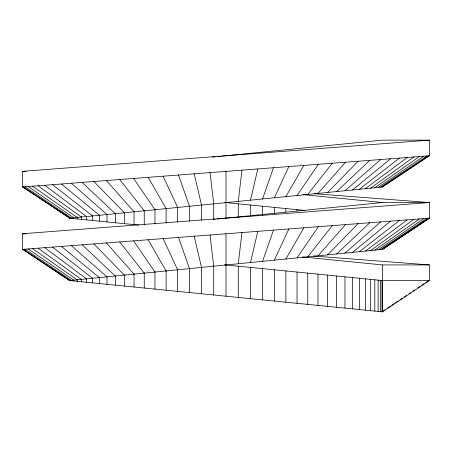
<?xml version="1.0" encoding="UTF-8"?>
<svg xmlns="http://www.w3.org/2000/svg" width="452" height="452" viewBox="0 0 452 452"><rect width="100%" height="100%" fill="white"/><g stroke="black" fill="none" stroke-linecap="round" stroke-linejoin="round"><path stroke-width="0.68" d="M107.028 284.319L107.028 276.692M107.028 221.926L107.028 214.299M115.367 285.155L115.367 276.138M115.367 222.757L115.367 213.745L82.174 182.41M124.385 286.054L124.385 274.957M124.385 223.661L124.385 212.564M134.035 287.02L134.035 273.839M134.035 224.627L134.035 211.446M144.25 288.043L144.25 272.776M144.25 224.955L144.25 210.383M154.968 289.116L154.968 271.765M154.968 223.943L154.968 209.372M166.127 290.229L166.127 270.799M166.127 222.977L166.127 208.406M177.653 291.382L177.653 269.867L163.144 238.594M177.653 222.051L177.653 207.474L163.144 176.201M189.473 292.563L189.473 268.273M189.473 221.147L189.473 205.88M201.524 293.772L201.524 267.392M201.524 220.271L201.524 204.999M213.723 294.986L213.723 265.832M213.723 219.406L213.723 203.44M226 296.218L226 233.774M226 218.548L226 202.581M238.277 297.444L238.277 266.194M238.277 216.994L238.277 203.801M250.476 298.665L250.476 267.414M250.476 216.129L250.476 205.016M262.527 299.868L262.527 268.612M262.527 215.248L262.527 206.219M274.347 301.049L274.347 269.793M274.347 213.649L274.347 207.4M285.873 302.202L285.873 270.94M285.873 212.022L285.873 208.547M297.032 303.32L297.032 272.053M297.032 211.05L297.032 209.66M307.75 304.394L307.75 273.121M317.965 305.411L317.965 274.138M327.615 306.377L327.615 275.104M336.633 307.281L336.633 276.002M344.972 308.111L344.972 276.833M352.583 308.874L352.583 277.59M359.408 309.558L359.408 278.274M365.408 310.157L365.408 278.873M370.55 310.671L370.55 279.381M374.804 311.095L374.804 279.805M378.138 311.428L378.138 280.138M380.533 311.671L380.533 280.381M381.98 311.812L381.98 280.522M238.277 201.4L241.961 170.155M238.277 263.793L241.961 232.554M250.476 200.179L257.821 168.941M250.476 262.572L257.821 231.334M262.527 198.976L273.483 167.743M262.527 261.369L273.483 230.136M274.347 197.79L288.856 166.562M274.347 260.182L288.856 228.955M285.873 196.637L303.84 165.415M285.873 259.03L303.84 227.808M297.032 195.524L318.344 164.302M297.032 257.917L318.344 226.695M307.75 194.45L332.276 163.234M307.75 256.843L332.276 225.627M317.965 193.428L345.554 162.212M317.965 255.821L345.554 224.604M327.615 192.467L358.097 161.251M327.615 254.86L358.097 223.644M336.633 191.563L369.826 160.353M336.633 253.956L369.826 222.746M344.972 190.727L380.669 159.522M344.972 253.12L380.669 221.915M352.583 189.97L390.556 158.765M352.583 252.363L390.556 221.158M359.408 189.286L399.427 158.081M359.408 251.679L399.427 220.474M365.408 188.687L407.229 157.482M365.408 251.08L407.229 219.875M370.55 188.173L413.919 156.968M370.55 250.566L413.919 219.367M374.804 187.744L419.445 156.545M374.804 250.137L419.445 218.943M378.138 187.41L423.778 156.217M378.138 249.803L423.778 218.61M380.533 187.173L426.897 155.974M380.533 249.566L426.897 218.367M382.561 249.029L384.906 247.464M387.245 245.899L390.166 243.944M391.336 243.165L394.263 241.204M396.02 240.035L398.359 238.47M400.11 237.294L402.449 235.729M404.789 234.164L406.546 232.995M408.885 231.43L410.642 230.254M412.981 228.689L414.733 227.514M417.659 225.559L419.998 223.994M421.756 222.825L424.095 221.26M426.434 219.695L428.185 218.519M382.561 311.422L384.906 309.857M387.245 308.292L390.166 306.337M391.336 305.558L394.263 303.603M395.432 302.817L398.359 300.862M400.11 299.687L402.449 298.122M404.207 296.953L406.546 295.388M408.885 293.823L410.642 292.647M412.981 291.082L414.733 289.913M417.659 287.952L419.998 286.387M421.756 285.218L424.095 283.653M425.846 282.477L428.185 280.912M381.98 187.026L428.773 155.833M381.98 249.419L428.773 218.226M314.196 193.693L429.4 202.53L429.4 218.175L382.46 249.47L380.533 249.278M221.909 218.536L382.46 202.53L429.4 202.53L22.6 233.729L22.6 249.374L69.54 280.568L382.46 311.863L429.4 280.568L429.4 264.923L313.507 256.035M429.4 155.782L382.46 186.981L70.02 218.226L22.6 186.981L22.6 171.336L429.4 140.137L429.4 155.782L22.6 186.981L23.227 187.026M428.773 218.13L429.4 218.175L382.46 249.374L69.54 280.568M212.367 157.093L215.09 156.821M217.135 156.618L220.542 156.279M221.909 156.143L382.46 140.137L429.4 140.137M213.723 219.356L215.09 219.214M217.135 219.011L220.542 218.672M429.4 218.175L22.6 249.374L23.227 249.419M26.103 171.336L22.6 171.336L25.103 171.528M26.103 233.729L22.6 233.729L25.103 233.921M302.394 256.939L382.46 264.923L429.4 264.923M428.773 280.522L429.4 280.568L382.46 280.568L224.638 264.838M303.06 194.614L382.46 202.53M224.638 202.445L304.399 210.395M69.54 218.175L138.804 225.102M23.815 187.416L26.736 189.365M27.905 190.145L30.832 192.1M32.002 192.88L34.923 194.829M37.267 196.388L39.606 197.948M41.358 199.117L43.697 200.677M45.454 201.846L47.793 203.406M49.55 204.575L51.89 206.135M53.641 207.304L56.568 209.253M57.737 210.039L70.02 218.226L23.227 186.93M23.815 249.809L26.736 251.764M27.905 252.544L30.832 254.493M32.002 255.273L35.51 257.612M37.267 258.781L39.606 260.341M41.358 261.51L43.697 263.07M45.454 264.239L47.793 265.799M49.55 266.968L52.472 268.917M53.641 269.697L56.568 271.652M57.737 272.432L60.664 274.381M61.834 275.161L65.342 277.5M67.094 278.669L69.438 280.229M23.227 249.323L70.02 280.619M25.103 186.789L71.467 218.079M25.103 249.182L71.467 280.472M28.222 186.552L73.862 217.841M28.222 248.945L73.862 280.234M32.555 186.218L77.196 217.508M32.555 248.611L77.196 279.901M38.081 185.795L81.45 217.079M38.081 248.188L81.45 279.477M44.771 185.28L86.592 216.564M44.771 247.673L86.592 278.963M52.573 184.682L92.592 215.966M52.573 247.074L92.592 278.359M61.444 184.004L99.417 215.282M61.444 246.397L99.417 277.681M71.331 183.241L107.028 214.525M71.331 245.634L107.028 276.918M82.174 244.803L115.367 276.082M93.903 181.512L124.385 212.79M93.903 243.905L124.385 275.183M106.446 180.551L134.035 211.824M106.446 242.944L134.035 274.217M119.723 179.534L144.25 210.802M119.723 241.927L144.25 273.194M133.656 178.461L154.968 209.728M133.656 240.859L154.968 272.121M148.16 177.353L166.127 208.615M148.16 239.746L166.127 271.008M178.517 175.026L189.473 206.281M178.517 237.419L189.473 268.674M194.179 173.822L201.524 205.072M194.179 236.215L201.524 267.465M210.039 172.607L213.723 203.852M210.039 235L213.723 266.245M382.46 264.923L382.46 311.863M226 171.381L226 202.626M99.417 214.926L99.417 221.164M99.417 277.319L99.417 283.557M92.592 215.627L92.592 220.48M92.592 278.02L92.592 282.879M86.592 216.418L86.592 219.881M86.592 278.811L86.592 282.274M81.45 216.593L81.45 219.367M81.45 278.986L81.45 281.76M77.196 216.864L77.196 218.943M77.196 279.257L77.196 281.336"/></g></svg>
